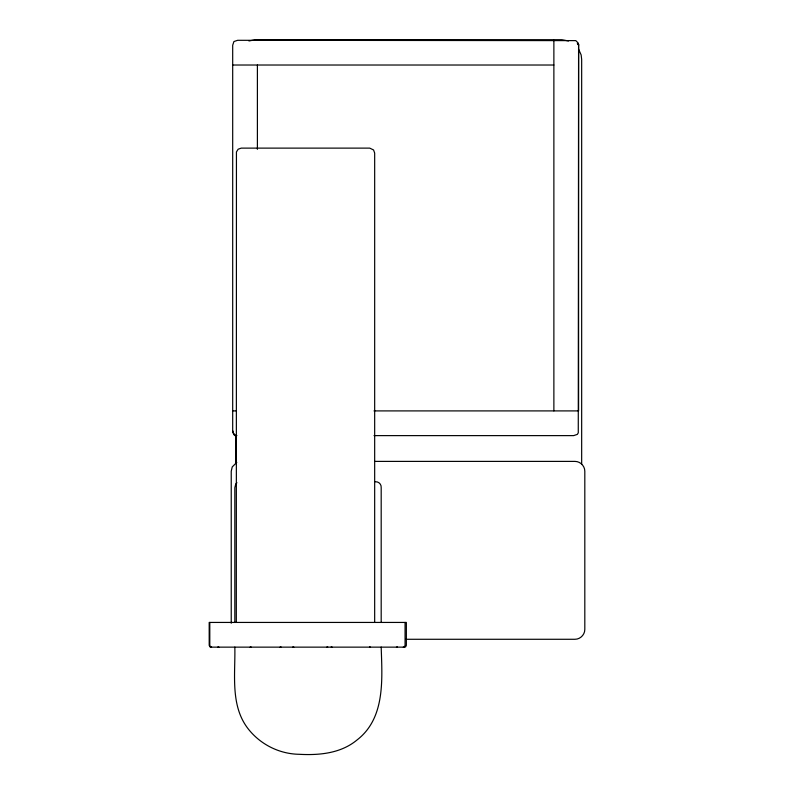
<?xml version="1.0" encoding="UTF-8"?>
<svg xmlns="http://www.w3.org/2000/svg" width="794" height="794" viewBox="0 0 794 794"><rect width="100%" height="100%" fill="white"/><g stroke="black" fill="none" stroke-linecap="round" stroke-linejoin="round"><path stroke-width="1.19" d="M236.9 435.618L234.915 435.618L233.744 434.378L232.692 430.676L232.692 45.248L233.922 41.546L237.634 40.305L575.799 40.623L578.27 43.094L578.588 45.248L577.347 43.362L578.588 44.375L578.588 410.905L374.004 410.905M236.94 482.722L235.768 483.913L234.835 487.705L234.835 622.367M236.771 462.396L232.235 466.932L231.233 471.279L231.233 623.221M248.929 40.97L255.539 39.7L561.904 39.7L568.514 40.97M250.1 647.14L251.083 646.951M326.761 647.14L327.753 646.951M396.444 647.14L397.427 646.951M403.292 647.14L404.285 646.951L405.069 645.373L405.069 622.436M280.044 647.14L281.036 646.951M232.692 65.019L553.875 65.019M232.692 410.905L236.413 410.905M374.024 435.618L573.645 435.618L577.347 434.378L578.27 432.839L578.588 44.375M374.639 461.393L574.925 461.393C580.216 461.334 584.87 465.989 584.811 471.279L584.811 629.404C584.87 634.684 580.216 639.349 574.925 639.279L405.545 639.279M210.966 647.14L404.573 647.14L405.565 646.951L406.349 645.373L406.349 622.436L209.189 622.436L209.199 645.373L209.993 646.951L210.976 647.14M375.334 481.779C378.728 481.442 381.517 484.34 381.189 487.705L381.189 622.367M369.498 646.951L370.49 647.14M331.148 646.951L332.14 647.14M292.837 646.951L293.83 647.14M211.571 647.14L210.579 646.951L209.795 645.373L209.795 622.436M217.913 646.951L218.896 647.14M235.471 435.311L232.999 432.839L232.692 430.676M233.744 434.378L235.054 435.311M578.489 48.94L581.148 54.935L581.665 59.461L581.665 464.321M553.875 40.305L553.875 410.905M381.189 647.07C382.152 678.91 385.547 717.984 357.052 739.958C340.924 753.377 319.396 755.412 299.229 754.3C279.825 754.002 261.226 744.891 248.988 729.855C229.923 706.541 235.451 674.811 234.835 647.07M374.669 622.446L374.669 153.063L373.577 149.967L369.726 148.121L241.247 148.121L238.16 149.203L236.443 151.932L236.314 622.446M257.395 65.019L257.395 149.322M235.778 435.846L235.778 463.081"/></g></svg>
